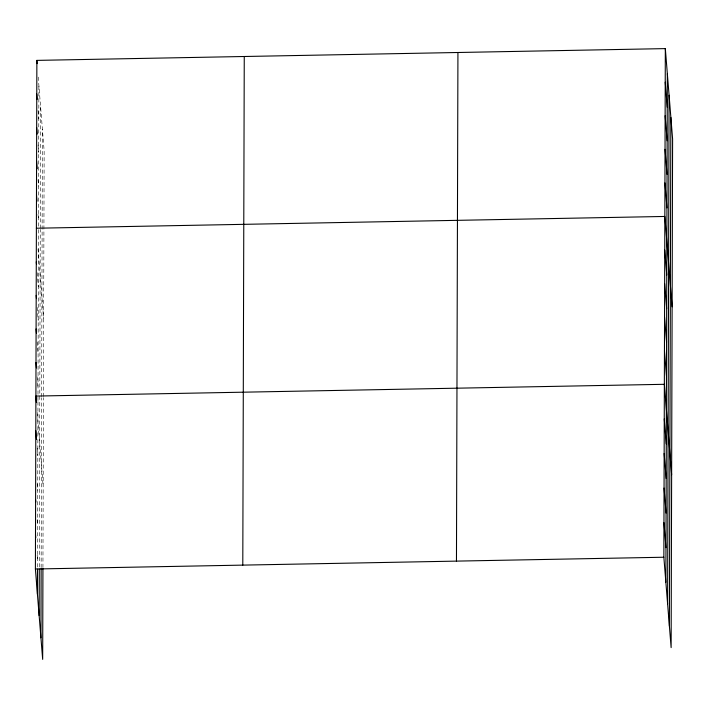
<?xml version="1.0" encoding="UTF-8"?>
<svg xmlns="http://www.w3.org/2000/svg" width="708" height="708" viewBox="0 0 708 708"><rect width="100%" height="100%" fill="white"/><g stroke="black" fill="none" stroke-linecap="round" stroke-linejoin="round"><path stroke-width="0.53" stroke-dasharray="3.54 2.66" d="M37.497 567.028L37.869 437.332M37.869 436.252L37.966 401.622M37.975 400.542L38.471 227.286M38.48 226.197L38.887 85.429M39.294 566.975L40.267 229.357M40.267 228.268L40.621 106.988M41.144 567.577L41.63 397.754M41.63 396.675L42.409 129.21M42.94 567.524L43.427 397.666M43.427 396.577L44.144 150.769L38.099 75.623M38.082 110.289L38.79 118.997M38.073 144.945L38.692 152.565M38.064 179.602L38.595 186.133M38.055 214.258L38.498 219.701M38.046 248.915L43.657 318.618M37.161 272.686L38.303 286.837M37.152 307.343L38.205 320.405M37.143 341.999L38.108 353.982M37.135 376.656L38.011 387.55M37.214 412.401L43.17 486.458M37.205 448.084L37.816 455.704M37.188 483.759L37.719 490.29M37.179 519.433L37.612 524.876M37.161 555.107L37.515 559.462"/><path stroke-width="1.06" d="M42.931 568.604L42.675 659.387L35.4 569.002L36.869 60.384L665.325 48.613L672.6 138.998L671.131 647.616L663.856 557.231L665.325 48.613M37.418 594.047L37.489 569.188M39.152 615.606L39.285 569.135M40.94 637.828L41.135 568.657M242.791 565.117L244.26 56.498M456.465 561.117L457.934 52.498M665.874 582.277L667.343 73.659M667.609 603.835L669.078 95.217M669.396 626.058L670.865 117.431M36.382 228.224L664.847 216.453L672.113 306.838M35.4 569.002L663.856 557.231M665.228 82.181L667.246 107.227M665.131 115.749L667.148 140.795M665.033 149.317L667.051 174.363M664.936 182.885L666.954 207.931M664.75 250.021L666.759 275.067M664.653 283.589L666.662 308.635M664.555 317.166L666.564 342.203M664.458 350.734L666.467 375.78M671.635 474.687L664.361 384.302L35.896 396.073L36.427 402.604M664.254 418.888L666.272 443.934M664.157 453.474L666.175 478.52M664.06 488.06L666.078 513.105M663.962 522.646L665.971 547.691M36.869 60.384L37.135 63.649M36.772 93.952L37.205 99.394M36.674 127.52L37.197 134.051M36.577 161.088L37.188 168.708M36.48 194.656L37.011 201.187M36.285 261.792L36.462 263.969M36.188 295.36L36.453 298.634M36.09 328.937L36.444 333.291M35.993 362.505L36.435 367.948M35.798 430.659L36.497 439.367M35.604 499.83L35.772 502.007M35.497 534.416L35.763 537.682"/></g></svg>
